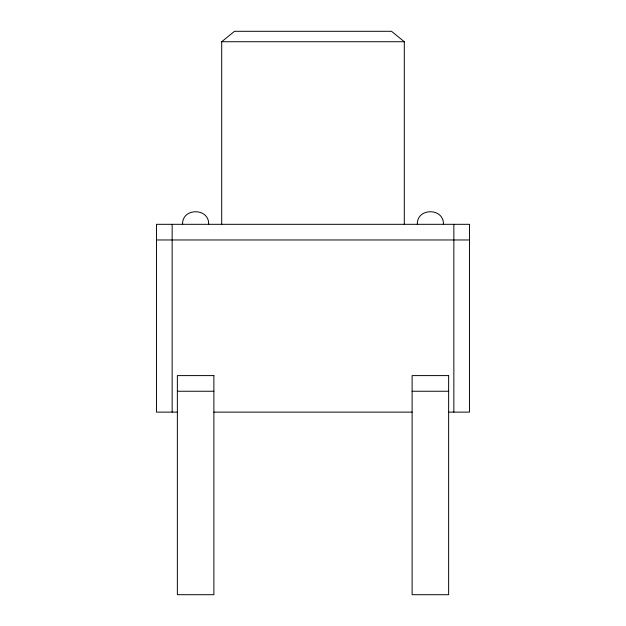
<?xml version="1.0" encoding="UTF-8"?>
<svg xmlns="http://www.w3.org/2000/svg" width="626" height="626" viewBox="0 0 626 626"><rect width="100%" height="100%" fill="white"/><g stroke="black" fill="none" stroke-linecap="round" stroke-linejoin="round"><path stroke-width="0.94" d="M182.581 224.319C181.947 207.566 209.303 207.566 208.669 224.319M417.331 224.319C416.697 207.566 444.053 207.566 443.419 224.319M221.706 224.319L221.706 41.731L234.492 31.3L391.508 31.3L404.294 41.731L404.294 224.319M221.706 41.731L404.294 41.731M156.5 239.969L469.5 239.969M177.369 391.25L213.881 391.25M412.119 391.25L448.631 391.25M177.369 412.119L156.5 412.119L156.5 224.319L469.5 224.319L469.5 412.119L448.631 412.119M213.881 412.119L412.119 412.119M453.85 224.319L453.85 412.119M172.15 224.319L172.15 412.119M213.881 375.6L177.369 375.6L177.369 594.7L213.881 594.7L213.881 375.6M448.631 375.6L412.119 375.6L412.119 594.7L448.631 594.7L448.631 375.6"/></g></svg>
